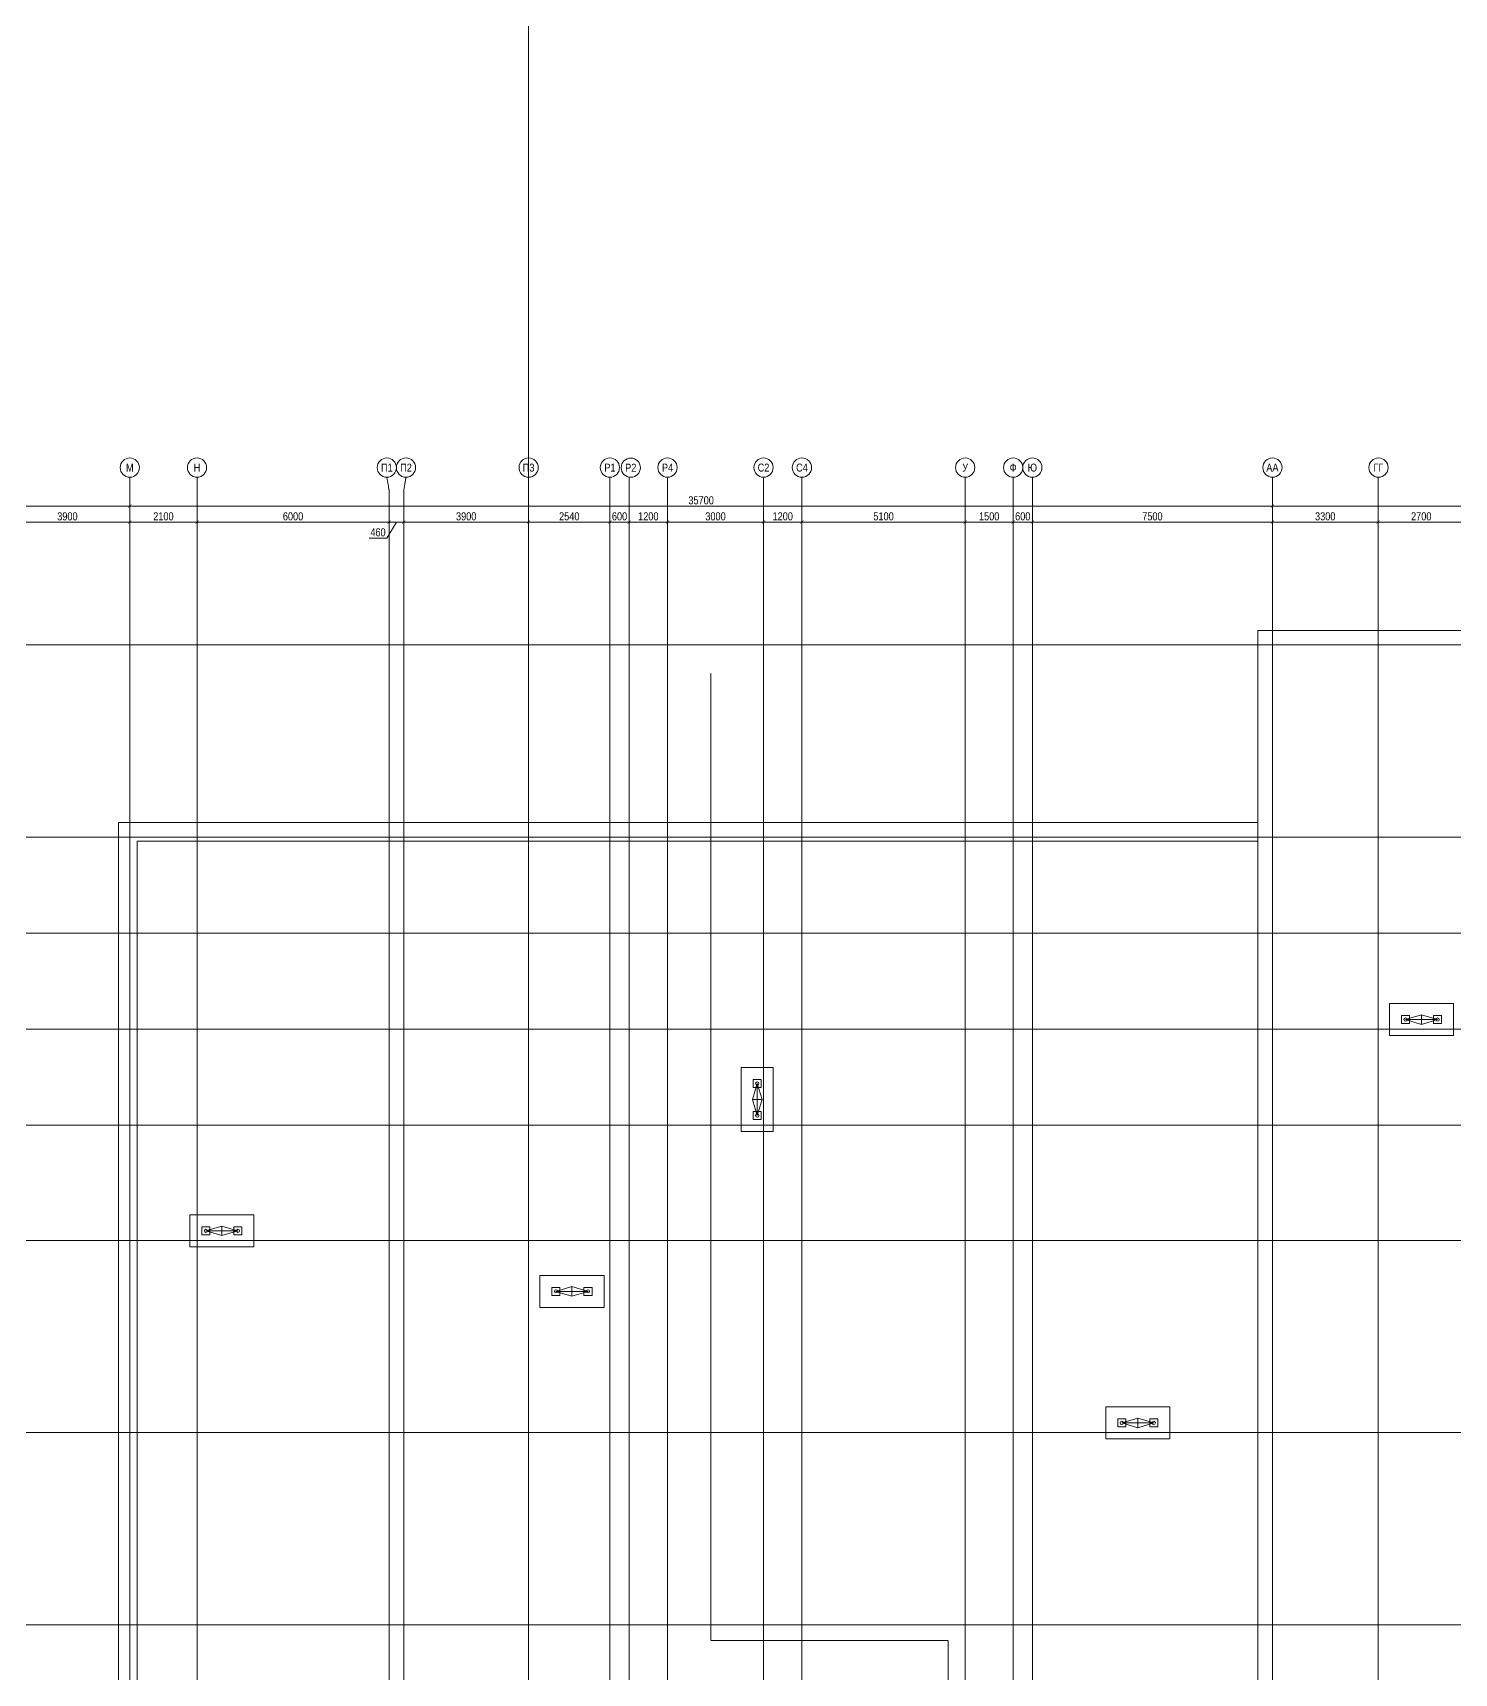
# Model space of a CAD drawing. Header units: millimetres. Extents: x -65509 to 912790, y 446 to 713294.
# Drawn here: x 424070 to 468481, y 608868 to 660102 of the extents above; entities that cross this region are included whole.
import ezdxf
from ezdxf import colors
from ezdxf.entities.mleader import LeaderData, LeaderLine
from ezdxf.enums import TextEntityAlignment as Align
from ezdxf.math import Vec2, Vec3

# ---------------------------------------------------------------- set-up
doc = ezdxf.new("R2010")
doc.units = ezdxf.units.MM
doc.linetypes.add('CENTER2', pattern=[28.575, 19.05, -3.175, 3.175, -3.175])
doc.linetypes.add('DASHED', pattern=[19.05, 12.7, -6.35])
doc.layers.get('Defpoints').update_dxf_attribs({"color": 250})
doc.layers.add('АР_Делит', color=250, linetype='Continuous', lineweight=0, plot=False)
for name, color, linetype, lineweight in [('АР_Разрезы марка', 7, 'Continuous', 13), ('АР_ФАСАД', 250, 'Continuous', 9), ('РД_Воронки с кровли', 250, 'Continuous', 18), ('РД_Оси_100', 250, 'Continuous', 0), ('РД_Оси_размер', 250, 'Continuous', 0)]:
    doc.layers.add(name, color=color, linetype=linetype, lineweight=lineweight)
doc.styles.add('style1', font='ARIALN.TTF')
doc.styles.add('ккк', font='isocpeur.ttf', dxfattribs={"width": 0.85, "oblique": 15})
doc.dimstyles.new('Dim100_ареал', dxfattribs={"dimscale": 100, "dimtxt": 2.5, "dimasz": 1, "dimexe": 1, "dimexo": 1, "dimgap": 0.5, "dimtad": 1, "dimzin": 12, "dimdsep": 46, "dimtxsty": 'style1', "dimblk": 'ARCHTICK', "dimcen": 1, "dimdle": 1, "dimclrd": 256, "dimclre": 256, "dimaunit": 1, "dimadec": 0, "dimazin": 3, "dimtfac": 1, "dimtmove": 1, "dimatfit": 3, "dimldrblk": 'OPEN30', "dimfxl": 4, "dimfxlon": 1, "dimtolj": 1, "dimtzin": 0, "dimlwd": 9, "dimlwe": 9, "dimarcsym": 0})

# ---------------------------------------------------------------- blocks, each defined once
blk = doc.blocks.new('_DotSmall')
at = {"color": 0, "linetype": 'ByBlock', "const_width": 0.5}
blk.add_lwpolyline([(-0.0625, 0, 1), (0.0625, 0, 1)], format="xyb", close=True, dxfattribs=at)
blk = doc.blocks.new('A-iden')
at = {"linetype": 'Continuous', "lineweight": 5}
blk.add_circle((0, -4), 3, dxfattribs=at)
at = {"color": 0, "linetype": 'Continuous', "lineweight": 20, "style": 'ккк', "width": 0.85}
blk.add_attdef('ID', text='', height=8, dxfattribs=at).set_placement((0.31, -3.85), align=Align.MIDDLE_CENTER)
blk = doc.blocks.new('_ArchTick')
at = {"color": 0, "linetype": 'ByBlock', "const_width": 0.15}
blk.add_lwpolyline([(-0.5, -0.5), (0.5, 0.5)], dxfattribs=at)
blk = doc.blocks.new('*D334')
at = {"layer": 'Defpoints', "color": 0, "transparency": 16777216}
for p in [(37500, 139039), (0, 137039), (37500, 137039)]:
    blk.add_point(p, dxfattribs=at)
at = {"layer": 'РД_Оси_размер', "color": 0, "lineweight": 5, "transparency": 16777216}
for p, q in [((-100, 139039), (37600, 139039)), ((0, 138839), (0, 139139)), ((37500, 138839), (37500, 139139))]:
    blk.add_line(p, q, dxfattribs=at)
at = {"layer": 'РД_Оси_размер', "color": 0, "lineweight": 5, "transparency": 16777216, "xscale": 100, "yscale": 100, "zscale": 100, "rotation": 180}
blk.add_blockref('_ArchTick', (0, 139039), dxfattribs=at)
at = {"layer": 'РД_Оси_размер', "color": 0, "lineweight": 5, "transparency": 16777216, "xscale": 100, "yscale": 100, "zscale": 100}
blk.add_blockref('_ArchTick', (37500, 139039), dxfattribs=at)
at = {"layer": 'РД_Оси_размер', "color": 0, "transparency": 16777216, "insert": (18750, 139216), "char_height": 250, "attachment_point": 5, "style": 'style1'}
blk.add_mtext('\\A1;37500', dxfattribs=at)
blk = doc.blocks.new('_Open30')
at = {"color": 0, "linetype": 'ByBlock', "lineweight": -2}
for p, q in [((-1, 0.27), (0, 0)), ((0, 0), (-1, -0.27)), ((0, 0), (-1, 0))]:
    blk.add_line(p, q, dxfattribs=at)
blk = doc.blocks.new('*D335')
at = {"layer": 'Defpoints', "color": 0, "transparency": 16777216}
for p in [(73200, 139039), (37500, 137039), (73200, 137039)]:
    blk.add_point(p, dxfattribs=at)
at = {"layer": 'РД_Оси_размер', "color": 0, "lineweight": 5, "transparency": 16777216}
for p, q in [((37400, 139039), (73300, 139039)), ((37500, 138839), (37500, 139139)), ((73200, 138839), (73200, 139139))]:
    blk.add_line(p, q, dxfattribs=at)
at = {"layer": 'РД_Оси_размер', "color": 0, "lineweight": 5, "transparency": 16777216, "xscale": 100, "yscale": 100, "zscale": 100, "rotation": 180}
blk.add_blockref('_ArchTick', (37500, 139039), dxfattribs=at)
at = {"layer": 'РД_Оси_размер', "color": 0, "lineweight": 5, "transparency": 16777216, "xscale": 100, "yscale": 100, "zscale": 100}
blk.add_blockref('_ArchTick', (73200, 139039), dxfattribs=at)
at = {"layer": 'РД_Оси_размер', "color": 0, "transparency": 16777216, "insert": (55350, 139216), "char_height": 250, "attachment_point": 5, "style": 'style1'}
blk.add_mtext('\\A1;35700', dxfattribs=at)
blk = doc.blocks.new('*D227')
at = {"layer": 'Defpoints', "color": 0, "transparency": 16777216}
for p in [(114600, 139039), (73200, 137039), (114600, 137039)]:
    blk.add_point(p, dxfattribs=at)
at = {"layer": 'РД_Оси_размер', "color": 0, "lineweight": 5, "transparency": 16777216}
for p, q in [((73100, 139039), (114700, 139039)), ((73200, 138839), (73200, 139139)), ((114600, 138839), (114600, 139139))]:
    blk.add_line(p, q, dxfattribs=at)
at = {"layer": 'РД_Оси_размер', "color": 0, "lineweight": 5, "transparency": 16777216, "xscale": 100, "yscale": 100, "zscale": 100, "rotation": 180}
blk.add_blockref('_ArchTick', (73200, 139039), dxfattribs=at)
at = {"layer": 'РД_Оси_размер', "color": 0, "lineweight": 5, "transparency": 16777216, "xscale": 100, "yscale": 100, "zscale": 100}
blk.add_blockref('_ArchTick', (114600, 139039), dxfattribs=at)
at = {"layer": 'РД_Оси_размер', "color": 0, "transparency": 16777216, "insert": (93900, 139216), "char_height": 250, "attachment_point": 5, "style": 'style1'}
blk.add_mtext('\\A1;41400', dxfattribs=at)
blk = doc.blocks.new('*D403')
at = {"layer": 'Defpoints', "color": 0, "transparency": 16777216}
for p in [(37500, 138539), (33600, 137039), (37500, 137039)]:
    blk.add_point(p, dxfattribs=at)
at = {"layer": 'РД_Оси_размер', "color": 0, "lineweight": 5, "transparency": 16777216}
for p, q in [((33500, 138539), (37600, 138539)), ((33600, 138339), (33600, 138639)), ((37500, 138339), (37500, 138639))]:
    blk.add_line(p, q, dxfattribs=at)
at = {"layer": 'РД_Оси_размер', "color": 0, "lineweight": 5, "transparency": 16777216, "xscale": 100, "yscale": 100, "zscale": 100, "rotation": 180}
blk.add_blockref('_ArchTick', (33600, 138539), dxfattribs=at)
at = {"layer": 'РД_Оси_размер', "color": 0, "lineweight": 5, "transparency": 16777216, "xscale": 100, "yscale": 100, "zscale": 100}
blk.add_blockref('_ArchTick', (37500, 138539), dxfattribs=at)
at = {"layer": 'РД_Оси_размер', "color": 0, "transparency": 16777216, "insert": (35550, 138716), "char_height": 250, "attachment_point": 5, "style": 'style1'}
blk.add_mtext('\\A1;3900', dxfattribs=at)
blk = doc.blocks.new('*D404')
at = {"layer": 'Defpoints', "color": 0, "transparency": 16777216}
for p in [(39600, 138539), (37500, 137039), (39600, 137039)]:
    blk.add_point(p, dxfattribs=at)
at = {"layer": 'РД_Оси_размер', "color": 0, "lineweight": 5, "transparency": 16777216}
for p, q in [((37400, 138539), (39700, 138539)), ((37500, 138339), (37500, 138639)), ((39600, 138339), (39600, 138639))]:
    blk.add_line(p, q, dxfattribs=at)
at = {"layer": 'РД_Оси_размер', "color": 0, "lineweight": 5, "transparency": 16777216, "xscale": 100, "yscale": 100, "zscale": 100, "rotation": 180}
blk.add_blockref('_ArchTick', (37500, 138539), dxfattribs=at)
at = {"layer": 'РД_Оси_размер', "color": 0, "lineweight": 5, "transparency": 16777216, "xscale": 100, "yscale": 100, "zscale": 100}
blk.add_blockref('_ArchTick', (39600, 138539), dxfattribs=at)
at = {"layer": 'РД_Оси_размер', "color": 0, "transparency": 16777216, "insert": (38550, 138716), "char_height": 250, "attachment_point": 5, "style": 'style1'}
blk.add_mtext('\\A1;2100', dxfattribs=at)
blk = doc.blocks.new('*D405')
at = {"layer": 'Defpoints', "color": 0, "transparency": 16777216}
for p in [(45600, 138539), (39600, 137039), (45600, 137039)]:
    blk.add_point(p, dxfattribs=at)
at = {"layer": 'РД_Оси_размер', "color": 0, "lineweight": 5, "transparency": 16777216}
for p, q in [((39500, 138539), (45700, 138539)), ((39600, 138339), (39600, 138639)), ((45600, 138339), (45600, 138639))]:
    blk.add_line(p, q, dxfattribs=at)
at = {"layer": 'РД_Оси_размер', "color": 0, "lineweight": 5, "transparency": 16777216, "xscale": 100, "yscale": 100, "zscale": 100, "rotation": 180}
blk.add_blockref('_ArchTick', (39600, 138539), dxfattribs=at)
at = {"layer": 'РД_Оси_размер', "color": 0, "lineweight": 5, "transparency": 16777216, "xscale": 100, "yscale": 100, "zscale": 100}
blk.add_blockref('_ArchTick', (45600, 138539), dxfattribs=at)
at = {"layer": 'РД_Оси_размер', "color": 0, "transparency": 16777216, "insert": (42600, 138716), "char_height": 250, "attachment_point": 5, "style": 'style1'}
blk.add_mtext('\\A1;6000', dxfattribs=at)
blk = doc.blocks.new('*D406')
at = {"layer": 'Defpoints', "color": 0, "transparency": 16777216}
for p in [(46060, 138539), (45600, 137039), (46060, 137039)]:
    blk.add_point(p, dxfattribs=at)
at = {"layer": 'РД_Оси_размер', "color": 0, "lineweight": 5, "transparency": 16777216}
for p, q in [((45500, 138539), (46160, 138539)), ((45830, 138539), (45534, 138039)), ((45600, 138339), (45600, 138639)), ((46060, 138339), (46060, 138639)), ((45534, 138039), (44974, 138039))]:
    blk.add_line(p, q, dxfattribs=at)
at = {"layer": 'РД_Оси_размер', "color": 0, "lineweight": 5, "transparency": 16777216, "xscale": 100, "yscale": 100, "zscale": 100, "rotation": 180}
blk.add_blockref('_ArchTick', (45600, 138539), dxfattribs=at)
at = {"layer": 'РД_Оси_размер', "color": 0, "lineweight": 5, "transparency": 16777216, "xscale": 100, "yscale": 100, "zscale": 100}
blk.add_blockref('_ArchTick', (46060, 138539), dxfattribs=at)
at = {"layer": 'РД_Оси_размер', "color": 0, "transparency": 16777216, "insert": (45254, 138216), "char_height": 250, "attachment_point": 5, "style": 'style1'}
blk.add_mtext('\\A1;460', dxfattribs=at)
blk = doc.blocks.new('*D407')
at = {"layer": 'Defpoints', "color": 0, "transparency": 16777216}
for p in [(49960, 138539), (46060, 137039), (49960, 137039)]:
    blk.add_point(p, dxfattribs=at)
at = {"layer": 'РД_Оси_размер', "color": 0, "lineweight": 5, "transparency": 16777216}
for p, q in [((45960, 138539), (50060, 138539)), ((46060, 138339), (46060, 138639)), ((49960, 138339), (49960, 138639))]:
    blk.add_line(p, q, dxfattribs=at)
at = {"layer": 'РД_Оси_размер', "color": 0, "lineweight": 5, "transparency": 16777216, "xscale": 100, "yscale": 100, "zscale": 100, "rotation": 180}
blk.add_blockref('_ArchTick', (46060, 138539), dxfattribs=at)
at = {"layer": 'РД_Оси_размер', "color": 0, "lineweight": 5, "transparency": 16777216, "xscale": 100, "yscale": 100, "zscale": 100}
blk.add_blockref('_ArchTick', (49960, 138539), dxfattribs=at)
at = {"layer": 'РД_Оси_размер', "color": 0, "transparency": 16777216, "insert": (48010, 138716), "char_height": 250, "attachment_point": 5, "style": 'style1'}
blk.add_mtext('\\A1;3900', dxfattribs=at)
blk = doc.blocks.new('*D408')
at = {"layer": 'Defpoints', "color": 0, "transparency": 16777216}
for p in [(52500, 138539), (49960, 137039), (52500, 137039)]:
    blk.add_point(p, dxfattribs=at)
at = {"layer": 'РД_Оси_размер', "color": 0, "lineweight": 5, "transparency": 16777216}
for p, q in [((49860, 138539), (52600, 138539)), ((49960, 138339), (49960, 138639)), ((52500, 138339), (52500, 138639))]:
    blk.add_line(p, q, dxfattribs=at)
at = {"layer": 'РД_Оси_размер', "color": 0, "lineweight": 5, "transparency": 16777216, "xscale": 100, "yscale": 100, "zscale": 100, "rotation": 180}
blk.add_blockref('_ArchTick', (49960, 138539), dxfattribs=at)
at = {"layer": 'РД_Оси_размер', "color": 0, "lineweight": 5, "transparency": 16777216, "xscale": 100, "yscale": 100, "zscale": 100}
blk.add_blockref('_ArchTick', (52500, 138539), dxfattribs=at)
at = {"layer": 'РД_Оси_размер', "color": 0, "transparency": 16777216, "insert": (51230, 138716), "char_height": 250, "attachment_point": 5, "style": 'style1'}
blk.add_mtext('\\A1;2540', dxfattribs=at)
blk = doc.blocks.new('*D409')
at = {"layer": 'Defpoints', "color": 0, "transparency": 16777216}
for p in [(53100, 138539), (52500, 137039), (53100, 137039)]:
    blk.add_point(p, dxfattribs=at)
at = {"layer": 'РД_Оси_размер', "color": 0, "lineweight": 5, "transparency": 16777216}
for p, q in [((52400, 138539), (53200, 138539)), ((52500, 138339), (52500, 138639)), ((53100, 138339), (53100, 138639))]:
    blk.add_line(p, q, dxfattribs=at)
at = {"layer": 'РД_Оси_размер', "color": 0, "lineweight": 5, "transparency": 16777216, "xscale": 100, "yscale": 100, "zscale": 100, "rotation": 180}
blk.add_blockref('_ArchTick', (52500, 138539), dxfattribs=at)
at = {"layer": 'РД_Оси_размер', "color": 0, "lineweight": 5, "transparency": 16777216, "xscale": 100, "yscale": 100, "zscale": 100}
blk.add_blockref('_ArchTick', (53100, 138539), dxfattribs=at)
at = {"layer": 'РД_Оси_размер', "color": 0, "transparency": 16777216, "insert": (52800, 138716), "char_height": 250, "attachment_point": 5, "style": 'style1'}
blk.add_mtext('\\A1;600', dxfattribs=at)
blk = doc.blocks.new('*D410')
at = {"layer": 'Defpoints', "color": 0, "transparency": 16777216}
for p in [(54300, 138539), (53100, 137039), (54300, 137039)]:
    blk.add_point(p, dxfattribs=at)
at = {"layer": 'РД_Оси_размер', "color": 0, "lineweight": 5, "transparency": 16777216}
for p, q in [((53000, 138539), (54400, 138539)), ((53100, 138339), (53100, 138639)), ((54300, 138339), (54300, 138639))]:
    blk.add_line(p, q, dxfattribs=at)
at = {"layer": 'РД_Оси_размер', "color": 0, "lineweight": 5, "transparency": 16777216, "xscale": 100, "yscale": 100, "zscale": 100, "rotation": 180}
blk.add_blockref('_ArchTick', (53100, 138539), dxfattribs=at)
at = {"layer": 'РД_Оси_размер', "color": 0, "lineweight": 5, "transparency": 16777216, "xscale": 100, "yscale": 100, "zscale": 100}
blk.add_blockref('_ArchTick', (54300, 138539), dxfattribs=at)
at = {"layer": 'РД_Оси_размер', "color": 0, "transparency": 16777216, "insert": (53700, 138716), "char_height": 250, "attachment_point": 5, "style": 'style1'}
blk.add_mtext('\\A1;1200', dxfattribs=at)
blk = doc.blocks.new('*D383')
at = {"layer": 'Defpoints', "color": 0, "transparency": 16777216}
for p in [(57300, 138539), (54300, 137039), (57300, 137039)]:
    blk.add_point(p, dxfattribs=at)
at = {"layer": 'РД_Оси_размер', "color": 0, "lineweight": 5, "transparency": 16777216}
for p, q in [((54200, 138539), (57400, 138539)), ((54300, 138339), (54300, 138639)), ((57300, 138339), (57300, 138639))]:
    blk.add_line(p, q, dxfattribs=at)
at = {"layer": 'РД_Оси_размер', "color": 0, "lineweight": 5, "transparency": 16777216, "xscale": 100, "yscale": 100, "zscale": 100, "rotation": 180}
blk.add_blockref('_ArchTick', (54300, 138539), dxfattribs=at)
at = {"layer": 'РД_Оси_размер', "color": 0, "lineweight": 5, "transparency": 16777216, "xscale": 100, "yscale": 100, "zscale": 100}
blk.add_blockref('_ArchTick', (57300, 138539), dxfattribs=at)
at = {"layer": 'РД_Оси_размер', "color": 0, "transparency": 16777216, "insert": (55800, 138716), "char_height": 250, "attachment_point": 5, "style": 'style1'}
blk.add_mtext('\\A1;3000', dxfattribs=at)
blk = doc.blocks.new('*D384')
at = {"layer": 'Defpoints', "color": 0, "transparency": 16777216}
for p in [(58500, 138539), (57300, 137039), (58500, 137039)]:
    blk.add_point(p, dxfattribs=at)
at = {"layer": 'РД_Оси_размер', "color": 0, "lineweight": 5, "transparency": 16777216}
for p, q in [((57200, 138539), (58600, 138539)), ((57300, 138339), (57300, 138639)), ((58500, 138339), (58500, 138639))]:
    blk.add_line(p, q, dxfattribs=at)
at = {"layer": 'РД_Оси_размер', "color": 0, "lineweight": 5, "transparency": 16777216, "xscale": 100, "yscale": 100, "zscale": 100, "rotation": 180}
blk.add_blockref('_ArchTick', (57300, 138539), dxfattribs=at)
at = {"layer": 'РД_Оси_размер', "color": 0, "lineweight": 5, "transparency": 16777216, "xscale": 100, "yscale": 100, "zscale": 100}
blk.add_blockref('_ArchTick', (58500, 138539), dxfattribs=at)
at = {"layer": 'РД_Оси_размер', "color": 0, "transparency": 16777216, "insert": (57900, 138716), "char_height": 250, "attachment_point": 5, "style": 'style1'}
blk.add_mtext('\\A1;1200', dxfattribs=at)
blk = doc.blocks.new('*D385')
at = {"layer": 'Defpoints', "color": 0, "transparency": 16777216}
for p in [(63600, 138539), (58500, 137039), (63600, 137039)]:
    blk.add_point(p, dxfattribs=at)
at = {"layer": 'РД_Оси_размер', "color": 0, "lineweight": 5, "transparency": 16777216}
for p, q in [((58400, 138539), (63700, 138539)), ((58500, 138339), (58500, 138639)), ((63600, 138339), (63600, 138639))]:
    blk.add_line(p, q, dxfattribs=at)
at = {"layer": 'РД_Оси_размер', "color": 0, "lineweight": 5, "transparency": 16777216, "xscale": 100, "yscale": 100, "zscale": 100, "rotation": 180}
blk.add_blockref('_ArchTick', (58500, 138539), dxfattribs=at)
at = {"layer": 'РД_Оси_размер', "color": 0, "lineweight": 5, "transparency": 16777216, "xscale": 100, "yscale": 100, "zscale": 100}
blk.add_blockref('_ArchTick', (63600, 138539), dxfattribs=at)
at = {"layer": 'РД_Оси_размер', "color": 0, "transparency": 16777216, "insert": (61050, 138716), "char_height": 250, "attachment_point": 5, "style": 'style1'}
blk.add_mtext('\\A1;5100', dxfattribs=at)
blk = doc.blocks.new('*D386')
at = {"layer": 'Defpoints', "color": 0, "transparency": 16777216}
for p in [(65100, 138539), (63600, 137039), (65100, 137039)]:
    blk.add_point(p, dxfattribs=at)
at = {"layer": 'РД_Оси_размер', "color": 0, "lineweight": 5, "transparency": 16777216}
for p, q in [((63500, 138539), (65200, 138539)), ((63600, 138339), (63600, 138639)), ((65100, 138339), (65100, 138639))]:
    blk.add_line(p, q, dxfattribs=at)
at = {"layer": 'РД_Оси_размер', "color": 0, "lineweight": 5, "transparency": 16777216, "xscale": 100, "yscale": 100, "zscale": 100, "rotation": 180}
blk.add_blockref('_ArchTick', (63600, 138539), dxfattribs=at)
at = {"layer": 'РД_Оси_размер', "color": 0, "lineweight": 5, "transparency": 16777216, "xscale": 100, "yscale": 100, "zscale": 100}
blk.add_blockref('_ArchTick', (65100, 138539), dxfattribs=at)
at = {"layer": 'РД_Оси_размер', "color": 0, "transparency": 16777216, "insert": (64350, 138716), "char_height": 250, "attachment_point": 5, "style": 'style1'}
blk.add_mtext('\\A1;1500', dxfattribs=at)
blk = doc.blocks.new('*D387')
at = {"layer": 'Defpoints', "color": 0, "transparency": 16777216}
for p in [(65700, 138539), (65100, 137039), (65700, 137039)]:
    blk.add_point(p, dxfattribs=at)
at = {"layer": 'РД_Оси_размер', "color": 0, "lineweight": 5, "transparency": 16777216}
for p, q in [((65000, 138539), (65800, 138539)), ((65100, 138339), (65100, 138639)), ((65700, 138339), (65700, 138639))]:
    blk.add_line(p, q, dxfattribs=at)
at = {"layer": 'РД_Оси_размер', "color": 0, "lineweight": 5, "transparency": 16777216, "xscale": 100, "yscale": 100, "zscale": 100, "rotation": 180}
blk.add_blockref('_ArchTick', (65100, 138539), dxfattribs=at)
at = {"layer": 'РД_Оси_размер', "color": 0, "lineweight": 5, "transparency": 16777216, "xscale": 100, "yscale": 100, "zscale": 100}
blk.add_blockref('_ArchTick', (65700, 138539), dxfattribs=at)
at = {"layer": 'РД_Оси_размер', "color": 0, "transparency": 16777216, "insert": (65400, 138716), "char_height": 250, "attachment_point": 5, "style": 'style1'}
blk.add_mtext('\\A1;600', dxfattribs=at)
blk = doc.blocks.new('*D388')
at = {"layer": 'Defpoints', "color": 0, "transparency": 16777216}
for p in [(73200, 138539), (65700, 137039), (73200, 137039)]:
    blk.add_point(p, dxfattribs=at)
at = {"layer": 'РД_Оси_размер', "color": 0, "lineweight": 5, "transparency": 16777216}
for p, q in [((65600, 138539), (73300, 138539)), ((65700, 138339), (65700, 138639)), ((73200, 138339), (73200, 138639))]:
    blk.add_line(p, q, dxfattribs=at)
at = {"layer": 'РД_Оси_размер', "color": 0, "lineweight": 5, "transparency": 16777216, "xscale": 100, "yscale": 100, "zscale": 100, "rotation": 180}
blk.add_blockref('_ArchTick', (65700, 138539), dxfattribs=at)
at = {"layer": 'РД_Оси_размер', "color": 0, "lineweight": 5, "transparency": 16777216, "xscale": 100, "yscale": 100, "zscale": 100}
blk.add_blockref('_ArchTick', (73200, 138539), dxfattribs=at)
at = {"layer": 'РД_Оси_размер', "color": 0, "transparency": 16777216, "insert": (69450, 138716), "char_height": 250, "attachment_point": 5, "style": 'style1'}
blk.add_mtext('\\A1;7500', dxfattribs=at)
blk = doc.blocks.new('*D389')
at = {"layer": 'Defpoints', "color": 0, "transparency": 16777216}
for p in [(76500, 138539), (73200, 137039), (76500, 137039)]:
    blk.add_point(p, dxfattribs=at)
at = {"layer": 'РД_Оси_размер', "color": 0, "lineweight": 5, "transparency": 16777216}
for p, q in [((73100, 138539), (76600, 138539)), ((73200, 138339), (73200, 138639)), ((76500, 138339), (76500, 138639))]:
    blk.add_line(p, q, dxfattribs=at)
at = {"layer": 'РД_Оси_размер', "color": 0, "lineweight": 5, "transparency": 16777216, "xscale": 100, "yscale": 100, "zscale": 100, "rotation": 180}
blk.add_blockref('_ArchTick', (73200, 138539), dxfattribs=at)
at = {"layer": 'РД_Оси_размер', "color": 0, "lineweight": 5, "transparency": 16777216, "xscale": 100, "yscale": 100, "zscale": 100}
blk.add_blockref('_ArchTick', (76500, 138539), dxfattribs=at)
at = {"layer": 'РД_Оси_размер', "color": 0, "transparency": 16777216, "insert": (74850, 138716), "char_height": 250, "attachment_point": 5, "style": 'style1'}
blk.add_mtext('\\A1;3300', dxfattribs=at)
blk = doc.blocks.new('*D390')
at = {"layer": 'Defpoints', "color": 0, "transparency": 16777216}
for p in [(79200, 138539), (76500, 137039), (79200, 137039)]:
    blk.add_point(p, dxfattribs=at)
at = {"layer": 'РД_Оси_размер', "color": 0, "lineweight": 5, "transparency": 16777216}
for p, q in [((76400, 138539), (79300, 138539)), ((76500, 138339), (76500, 138639)), ((79200, 138339), (79200, 138639))]:
    blk.add_line(p, q, dxfattribs=at)
at = {"layer": 'РД_Оси_размер', "color": 0, "lineweight": 5, "transparency": 16777216, "xscale": 100, "yscale": 100, "zscale": 100, "rotation": 180}
blk.add_blockref('_ArchTick', (76500, 138539), dxfattribs=at)
at = {"layer": 'РД_Оси_размер', "color": 0, "lineweight": 5, "transparency": 16777216, "xscale": 100, "yscale": 100, "zscale": 100}
blk.add_blockref('_ArchTick', (79200, 138539), dxfattribs=at)
at = {"layer": 'РД_Оси_размер', "color": 0, "transparency": 16777216, "insert": (77850, 138716), "char_height": 250, "attachment_point": 5, "style": 'style1'}
blk.add_mtext('\\A1;2700', dxfattribs=at)
blk = doc.blocks.new('A$Cd58bfb5e')
at = {"layer": 'РД_Воронки с кровли', "lineweight": 0, "ltscale": 2}
for p, q in [((-500, 0), (0, 150)), ((500, 0), (-500, 0)), ((0, 150), (500, 0)), ((0, -150), (0, 150)), ((500, 0), (0, -150)), ((0, -150), (-500, 0))]:
    blk.add_line(p, q, dxfattribs=at)
at = {"layer": 'РД_Воронки с кровли'}
for points in [[(1000, 500), (1000, -500), (-1000, -500), (-1000, 500)], [(625, -125), (625, 125), (375, 125), (375, -125)]]:
    blk.add_lwpolyline(points, close=True, dxfattribs=at)
at = {"layer": 'РД_Воронки с кровли', "linetype": 'Continuous', "lineweight": 0}
blk.add_lwpolyline([(-625, -125), (-375, -125), (-375, 125), (-625, 125)], close=True, dxfattribs=at)
at = {"layer": 'РД_Воронки с кровли', "lineweight": 0}
for centre in [(-500, 0), (500, 0)]:
    blk.add_circle(centre, 50, dxfattribs=at)
blk = doc.blocks.new('воронки с кровли')
at = {"layer": 'РД_Воронки с кровли', "lineweight": 70}
for p in [(-153591, 315273), (-191071, 308674), (-180135, 306783), (-162458, 302675)]:
    blk.add_blockref('A$Cd58bfb5e', p, dxfattribs=at)
at = {"layer": 'РД_Воронки с кровли', "lineweight": 70, "rotation": 90}
blk.add_blockref('A$Cd58bfb5e', (-174348, 312773), dxfattribs=at)
blk = doc.blocks.new('СОШ_2200_АР_ОСИ_М100_28.05.24')
at = {"layer": 'АР_Делит', "color": 5, "linetype": 'DASHED'}
blk.add_lwpolyline([(37145, 100855), (37145, 129155), (72745, 129155), (72745, 135155), (114955, 135155), (114955, -355)], dxfattribs=at)
at = {"layer": 'РД_Оси_100', "linetype": 'CENTER2'}
for p, q in [((37500, -6155), (37500, 139938.679)), ((49960, -6155), (49960, 139938.679)), ((63600, -6155), (63600, 139938.679)), ((65100, -6155), (65100, 139938.679)), ((73200, -6155), (73200, 139938.679)), ((-5954.958, 134700), (119910, 134700)), ((-5954.958, 128700), (119910, 128700)), ((-5954.958, 125700), (119910, 125700)), ((-5954.958, 122700), (119910, 122700)), ((-5954.958, 119700), (119910, 119700)), ((-5954.958, 116100), (119910, 116100)), ((35037.55, 116100), (119910, 116100)), ((-5954.958, 110100), (119910, 110100)), ((35037.55, 110100), (119910, 110100)), ((-5954.958, 104100), (119910, 104100))]:
    blk.add_line(p, q, dxfattribs=at)
at = {"layer": 'РД_Оси_100', "color": 1, "linetype": 'CENTER2'}
blk.add_line((39600, -6155), (39600, 139938.679), dxfattribs=at)
at = {"layer": 'РД_Оси_100', "linetype": 'CENTER2'}
for points in [[(45530, 139938.679), (45600, 139538.679), (45600, -6163.457)], [(46060, -6163.105), (46060, 139538.679), (46130, 139938.679)], [(52500, 139938.679), (52500, -5755), (52358.276, -6155)], [(53100, 139938.679), (53100, -5755), (52949.266, -6155)], [(54300, 139938.679), (54300, -6155)], [(57300, 139938.679), (57300, -6155)], [(58500, 139938.679), (58500, -6155)], [(65700, -6155), (65700, 139938.679)], [(76500, 139938.679), (76500, -6155)]]:
    blk.add_lwpolyline(points, dxfattribs=at)
at = {"layer": 'РД_Оси_100', "color": 0}
ref = blk.add_blockref('A-iden', (37500, 140638.679), dxfattribs=dict(at, xscale=100, yscale=100, zscale=100))
ref.add_attrib('ID', 'М', dxfattribs={"layer": '0', "linetype": 'Continuous', "height": 250, "style": 'style1'}).set_placement((37500, 140238.679), align=Align.MIDDLE)
ref = blk.add_blockref('A-iden', (39600, 140638.679), dxfattribs=dict(at, xscale=100, yscale=100, zscale=100))
ref.add_attrib('ID', 'Н', dxfattribs={"layer": '0', "linetype": 'Continuous', "height": 250, "style": 'style1'}).set_placement((39600, 140238.679), align=Align.MIDDLE)
ref = blk.add_blockref('A-iden', (45530, 140638.679), dxfattribs=dict(at, xscale=100, yscale=100, zscale=100))
ref.add_attrib('ID', 'П1', dxfattribs={"layer": '0', "linetype": 'Continuous', "height": 250, "style": 'style1'}).set_placement((45530, 140238.679), align=Align.MIDDLE)
at = {"layer": 'РД_Оси_100', "color": 1}
ref = blk.add_blockref('A-iden', (46130, 140638.679), dxfattribs=dict(at, xscale=100, yscale=100, zscale=100))
ref.add_attrib('ID', 'П2', dxfattribs={"layer": '0', "linetype": 'Continuous', "height": 250, "style": 'style1'}).set_placement((46130, 140238.679), align=Align.MIDDLE)
ref = blk.add_blockref('A-iden', (49960, 140638.679), dxfattribs=dict(at, xscale=100, yscale=100, zscale=100))
ref.add_attrib('ID', 'П3', dxfattribs={"layer": '0', "linetype": 'Continuous', "height": 250, "style": 'style1'}).set_placement((49960, 140238.679), align=Align.MIDDLE)
at = {"layer": 'РД_Оси_100', "color": 0}
ref = blk.add_blockref('A-iden', (52500, 140638.679), dxfattribs=dict(at, xscale=100, yscale=100, zscale=100))
ref.add_attrib('ID', 'Р1', dxfattribs={"layer": '0', "linetype": 'Continuous', "height": 250, "style": 'style1'}).set_placement((52500, 140238.679), align=Align.MIDDLE)
ref = blk.add_blockref('A-iden', (53151.517, 140636.463), dxfattribs=dict(at, xscale=100, yscale=100, zscale=100))
ref.add_attrib('ID', 'Р2', dxfattribs={"layer": '0', "linetype": 'Continuous', "height": 250, "style": 'style1'}).set_placement((53151.517, 140236.463), align=Align.MIDDLE)
ref = blk.add_blockref('A-iden', (54300, 140638.679), dxfattribs=dict(at, xscale=100, yscale=100, zscale=100))
ref.add_attrib('ID', 'Р4', dxfattribs={"layer": '0', "linetype": 'Continuous', "height": 250, "style": 'style1'}).set_placement((54300, 140238.679), align=Align.MIDDLE)
ref = blk.add_blockref('A-iden', (57300, 140638.679), dxfattribs=dict(at, xscale=100, yscale=100, zscale=100))
ref.add_attrib('ID', 'С2', dxfattribs={"layer": '0', "linetype": 'Continuous', "height": 250, "style": 'style1'}).set_placement((57300, 140238.679), align=Align.MIDDLE)
ref = blk.add_blockref('A-iden', (58500, 140638.679), dxfattribs=dict(at, xscale=100, yscale=100, zscale=100))
ref.add_attrib('ID', 'С4', dxfattribs={"layer": '0', "linetype": 'Continuous', "height": 250, "style": 'style1'}).set_placement((58500, 140238.679), align=Align.MIDDLE)
ref = blk.add_blockref('A-iden', (63600, 140638.679), dxfattribs=dict(at, xscale=100, yscale=100, zscale=100))
ref.add_attrib('ID', 'У', dxfattribs={"layer": '0', "linetype": 'Continuous', "height": 250, "style": 'style1'}).set_placement((63600, 140238.679), align=Align.MIDDLE)
ref = blk.add_blockref('A-iden', (65100, 140638.679), dxfattribs=dict(at, xscale=100, yscale=100, zscale=100))
ref.add_attrib('ID', 'Ф', dxfattribs={"layer": '0', "linetype": 'Continuous', "height": 250, "style": 'style1'}).set_placement((65100, 140238.679), align=Align.MIDDLE)
ref = blk.add_blockref('A-iden', (65700, 140638.679), dxfattribs=dict(at, xscale=100, yscale=100, zscale=100))
ref.add_attrib('ID', 'Ю', dxfattribs={"layer": '0', "linetype": 'Continuous', "height": 250, "style": 'style1'}).set_placement((65700, 140238.679), align=Align.MIDDLE)
ref = blk.add_blockref('A-iden', (73200, 140638.679), dxfattribs=dict(at, xscale=100, yscale=100, zscale=100))
ref.add_attrib('ID', 'АА', dxfattribs={"layer": '0', "linetype": 'Continuous', "height": 250, "style": 'style1'}).set_placement((73200, 140238.679), align=Align.MIDDLE)
ref = blk.add_blockref('A-iden', (76514.62, 140638.679), dxfattribs=dict(at, xscale=100, yscale=100, zscale=100))
ref.add_attrib('ID', 'ГГ', dxfattribs={"layer": '0', "linetype": 'Continuous', "height": 250, "style": 'style1'}).set_placement((76514.62, 140238.679), align=Align.MIDDLE)
at = {"layer": 'РД_Оси_размер'}
for base, p1, p2, picture, middle in [((37500, 139038.679), (0, 137038.679), (37500, 137038.679), '*D334', (18750, 139216.322)), ((73200, 139038.679), (37500, 137038.679), (73200, 137038.679), '*D335', (55350, 139216.322)), ((114600, 139038.679), (73200, 137038.679), (114600, 137038.679), '*D227', (93900, 139216.322)), ((37500, 138538.679), (33600, 137038.679), (37500, 137038.679), '*D403', (35550, 138716.322)), ((39600, 138538.679), (37500, 137038.679), (39600, 137038.679), '*D404', (38550, 138716.322)), ((45600, 138538.679), (39600, 137038.679), (45600, 137038.679), '*D405', (42600, 138716.322)), ((49960, 138538.679), (46060, 137038.679), (49960, 137038.679), '*D407', (48010, 138716.322)), ((52500, 138538.679), (49960, 137038.679), (52500, 137038.679), '*D408', (51230, 138716.322)), ((53100, 138538.679), (52500, 137038.679), (53100, 137038.679), '*D409', (52800, 138716.322)), ((54300, 138538.679), (53100, 137038.679), (54300, 137038.679), '*D410', (53700, 138716.322)), ((57300, 138538.679), (54300, 137038.679), (57300, 137038.679), '*D383', (55800, 138716.322)), ((58500, 138538.679), (57300, 137038.679), (58500, 137038.679), '*D384', (57900, 138716.322)), ((63600, 138538.679), (58500, 137038.679), (63600, 137038.679), '*D385', (61050, 138716.322)), ((65100, 138538.679), (63600, 137038.679), (65100, 137038.679), '*D386', (64350, 138716.322)), ((65700, 138538.679), (65100, 137038.679), (65700, 137038.679), '*D387', (65400, 138716.322)), ((73200, 138538.679), (65700, 137038.679), (73200, 137038.679), '*D388', (69450, 138716.322)), ((76500, 138538.679), (73200, 137038.679), (76500, 137038.679), '*D389', (74850, 138716.322)), ((79200, 138538.679), (76500, 137038.679), (79200, 137038.679), '*D390', (77850, 138716.322))]:
    dim = blk.add_linear_dim(base=base, p1=p1, p2=p2, dimstyle='Dim100_ареал', dxfattribs=at)
    dim.commit()
    dim.dimension.update_dxf_attribs({"geometry": picture, "text_midpoint": middle})
dim = blk.add_linear_dim(base=(46060, 138538.679), p1=(45600, 137038.679), p2=(46060, 137038.679), dimstyle='Dim100_ареал', dxfattribs=at)
dim.commit()
dim.dimension.update_dxf_attribs({"geometry": '*D406', "text_midpoint": (45484.181, 138038.679), "dimtype": 128})

msp = doc.modelspace()

# ---------------------------------------------------------------- linework, layer by layer
at = {"layer": 'АР_Делит'}
msp.add_lwpolyline([(439560.882, 599269.644), (439560.882, 704117.034)], dxfattribs=at)
at = {"layer": 'АР_Разрезы марка', "linetype": 'DASHED', "lineweight": 0}
msp.add_lwpolyline([(451271.202, 505648.735), (451271.202, 572741.817), (452665.995, 572741.817), (452665.995, 609884.305), (445258.35, 609884.305), (445258.35, 640101.121)], dxfattribs=at)
at = {"layer": 'АР_ФАСАД'}
for points in [[(504555.882, 597663.318), (504555.882, 641438.318), (462345.882, 641438.318), (462345.882, 635438.318), (426745.882, 635438.318), (426745.882, 607138.318), (389245.882, 607138.318), (389245.882, 519428.318), (434765.882, 519428.318)], [(462345.882, 635438.318), (462345.882, 606553.318)], [(462345.882, 634853.318), (427330.882, 634853.318), (427330.882, 606553.318), (389830.882, 606553.318), (389830.882, 520013.318), (434765.882, 520013.318)]]:
    msp.add_lwpolyline(points, dxfattribs=at)

# ---------------------------------------------------------------- block references
at = {"layer": 'РД_Воронки с кровли', "lineweight": 0}
msp.add_blockref('воронки с кровли', (621051.707, 314010.479), dxfattribs=at)
at = {"layer": 'РД_Оси_100'}
msp.add_blockref('СОШ_2200_АР_ОСИ_М100_28.05.24', (389600.882, 506283.318), dxfattribs=at)

# ---------------------------------------------------------------- leaders
at = {"layer": 'АР_Делит'}
ml = msp.add_multileader_mtext('Standard', dxfattribs=at)
ml.set_content('предусмотреть лорбик_файерборд по мет.каркасу  от ФГ-15 до покрытия фермы/перекрытия', color=256, style='style1')
ml.set_leader_properties(color=256)
ml.build(insert=Vec2(0, 0))
ml.multileader.update_dxf_attribs({"has_dogleg": 0, "text_left_attachment_type": 6, "text_right_attachment_type": 6, "arrow_head_size": 500, "scale": 100})
ctx = ml.context
ctx.base_point, ctx.scale, ctx.char_height, ctx.arrow_head_size, ctx.landing_gap_size, ctx.plane_origin, ctx.plane_x_axis, ctx.plane_y_axis = Vec3(427558.207, 588605.03), 100, 300, 500, 50, Vec3(409878.206, 573003.983), Vec3(1, 0.00000001), Vec3(-0.00000001, 1)
ctx.left_attachment, ctx.right_attachment = 6, 6
notes = []
notes.append((ctx, [(1, (1, 1, 0), (427550.207, 588605.03), (1, 0.00000001), 8, [(0, [(436950.881, 590853.318)], 0, []), (1, [(401750.882, 659149.318)], 0, [])])]))
ctx.mtext.insert, ctx.mtext.text_direction, ctx.mtext.rotation, ctx.mtext.width, ctx.mtext.defined_height, ctx.mtext.flow_direction = Vec3(427608.207, 588988.318), Vec3(1, 0.00000001), 0.00000001, 4538.94863, 395.157, 5
ml = msp.add_multileader_mtext('Standard', dxfattribs=at)
ml.set_content('\\pxsm1;антипаника?', color=256, style='style1')
ml.set_leader_properties(color=256, linetype='ByLayer', lineweight=9)
ml.set_arrow_properties(name='DOTSMALL')
ml.build(insert=Vec2(0, 0))
ml.multileader.update_dxf_attribs({"text_left_attachment_type": 6, "text_right_attachment_type": 6, "text_bottom_attachment_type": 10, "dogleg_length": 25, "arrow_head_size": 100})
ctx = ml.context
ctx.base_point, ctx.char_height, ctx.arrow_head_size, ctx.landing_gap_size, ctx.plane_origin = Vec3(363213.556, 635761.908), 1000, 100, 50, Vec3(356400.809, 649329.266)
ctx.left_attachment, ctx.right_attachment, ctx.top_attachment = 6, 6, 10
notes.append((ctx, [(1, (1, 1, 0), (377503.911, 635761.908), (-1, 0), 7549.837, [(0, [(451600.882, 581586.98)], 0, [])])]))
ctx.mtext.insert, ctx.mtext.width, ctx.mtext.defined_height, ctx.mtext.line_spacing_factor, ctx.mtext.flow_direction = Vec3(363262.874, 636961.908), 12881.20192, 10741.778, 0.3, 5
for ctx, leaders in notes:
    for number, flags, end, landing, length, lines in leaders:
        leader = LeaderData()
        leader.index, (leader.has_last_leader_line, leader.has_dogleg_vector, leader.attachment_direction) = number, flags
        leader.last_leader_point, leader.dogleg_vector, leader.dogleg_length = Vec3(end), Vec3(landing), length
        for number, points, colour, breaks in lines:
            line = LeaderLine()
            line.index, line.vertices, line.color, line.breaks = number, Vec3.list(points), colors.encode_raw_color(colour), breaks
            leader.lines.append(line)
        ctx.leaders.append(leader)

doc.saveas('drawing.dxf')
